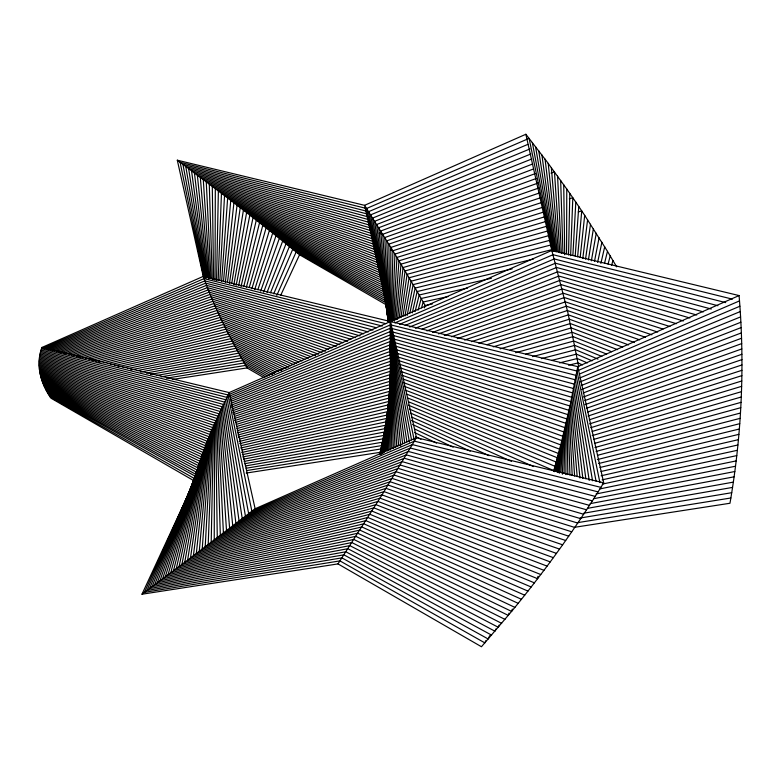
<?xml version="1.0" encoding="UTF-8"?>
<svg xmlns="http://www.w3.org/2000/svg" width="781" height="781" viewBox="0 0 781 781"><rect width="100%" height="100%" fill="white"/><g stroke="black" fill="none" stroke-linecap="round" stroke-linejoin="round"><path stroke-width="1.17" d="M574.865 527.253L729.971 503.257C741.813 434.792 744.937 364.815 739.07 295.569L551.816 250.447L229.184 392.579L41.93 347.457C35.399 364.581 40.71 383.783 51.029 398.222L194.508 481.067L192.975 484.357M215.039 280.203L215.322 188.69L177.307 160.203L203.245 276.396C214.482 308.368 230.141 338.593 247.021 367.91L263.9 377.653M390.236 450.012L390.539 352.387M390.637 321.879L390.861 247.44L541.311 197.505M565.883 474.604L566.04 423.351L399.735 367.685M566.567 253.727L566.772 189.051L547.042 161.804L525.867 134.264L364.561 205.325L177.307 160.203M216.552 280.359L218.377 190.994L373.377 244.082M388.821 450.022L390.725 357.034M391.466 320.806L392.892 250.76L364.561 205.325L416.439 437.702L381.519 495.71L337.988 563.902L141.986 594.224L187.879 495.349M564.077 473.559L565.014 427.676L400.829 371.444M568.548 254.977L569.808 193.395M218.172 280.262L221.453 193.327L374.245 246.855M387.493 450.91L390.5 371.219L234.7 420.568M390.685 366.387L390.861 361.554M392.365 321.713L394.922 254.098L542.59 207.326M562.379 474.252L563.97 431.991L401.99 375.241M570.628 255.709L572.815 197.749L566.772 189.051M219.881 280.174L224.537 195.67L374.119 249.256M386.312 450.578L390.764 369.706M390.969 366.084L391.096 363.673M393.497 320.21L396.953 257.447L544.455 211.817M560.914 472.515L562.906 436.306L403.064 379.029M572.883 255.241L575.812 202.123M221.619 281.297L227.652 198.032L374.997 252.009M385.17 451.447L390.5 377.848L236.379 424.376M390.764 374.226L391.115 369.403M394.61 321.128L398.984 260.795L544.933 216.737M559.469 473.188L561.832 440.611L570.442 403.816L577.755 366.64L739.07 295.569M575.207 255.992L578.789 206.516L572.815 197.749L569.329 198.852M223.512 281.228L230.766 200.414L215.322 188.69L372.391 241.261M384.106 452.316L390.07 385.98M391.154 373.923L391.369 371.512M396.026 319.644L401.004 264.163L545.597 221.57M558.249 472.651L560.738 444.906L561.832 440.611L403.064 382.446M577.628 256.754L581.747 210.929L578.789 206.516M225.377 282.38L233.909 202.816L230.766 200.414L375.866 254.752M383.139 453.185L390.11 388.089M390.89 380.855L391.144 378.443M397.48 319.38L403.035 267.551L547.188 226.129M557.165 472.105L559.626 449.202L405.251 390.119M580.166 257.545L584.686 215.351L581.747 210.929L578.252 211.954M227.456 282.331L237.063 205.237L377.819 260.288M382.397 452.834L389.299 397.422M389.602 395.01L390.354 388.987M399.208 317.916L405.056 270.939L547.823 230.942M556.248 471.558L558.493 453.488L560.738 444.906L404.207 386.292M582.802 258.345L587.605 219.793M229.468 283.503L240.236 207.678L377.77 262.631M381.616 453.693L389.299 399.521M390.842 388.694L390.5 391.096L237.649 432.84M400.926 317.672L407.077 274.346L548.174 235.813M555.467 471.011L557.351 457.764L407.409 397.861M585.545 259.155L590.504 224.254M231.723 283.493L243.418 210.128L378.668 265.335M380.913 454.542L388.587 406.442M391.076 390.803L391.457 388.401M402.967 316.246L409.098 277.753L392.892 250.76L390.598 249.979M537.963 576.29L537.582 578.701L371.902 511.067L187.616 560.094L141.986 594.224M554.647 471.665L556.189 462.04L558.493 453.488L406.393 394.005M588.405 259.995L593.384 228.726M233.861 284.694L246.611 212.598L233.909 202.816L376.93 257.554M380.513 454.191L386.888 418.147M387.308 415.746L387.737 413.344M388.157 410.943L388.587 408.541M404.958 316.022L411.118 281.18L551.435 244.834M554.159 471.109L555.008 466.306L408.404 405.193M591.354 260.854L596.245 233.226M236.204 285.182L249.832 215.097L379.586 270.333M380.103 454.493L387.034 418.86M407.135 315.504L413.139 284.626L552.011 249.608M594.468 261.489L599.086 237.736M238.713 285.241L253.054 217.606L380.493 273.008M379.937 454.191L386.224 424.522M409.869 312.986L415.15 288.072L533.345 259.077M597.631 262.426L601.907 242.256M241.056 286.5L256.295 220.135L380.552 275.283M379.888 453.888L384.516 433.738M412.27 312.869L417.161 291.538L512.121 268.889M600.892 263.392L604.699 246.796M243.75 286.588L259.556 222.683L380.376 277.431M379.966 453.585L383.774 438.2M415.082 311.57L419.172 295.003L409.098 277.753L549.961 240.284M604.553 263.197L607.472 251.355L584.686 215.351M195.66 476.42L49.271 395.528M246.396 287.242L262.816 225.25L381.313 280.057M379.966 454.064L383.061 442.368M418.089 310.194L421.184 298.488L467.555 288.052M608.057 264.124L610.225 255.934M46.899 391.515L197.378 470.113L196.168 474.506L48.451 394.19M249.266 287.398L266.106 227.837L382.544 282.8M421.535 307.831L423.185 301.993L448.099 296.546M611.64 265.198L612.958 260.522M553.661 471.099L556.189 462.04L408.531 401.776M197.456 469.84L198.657 465.71L45.493 388.87M251.872 288.736L269.396 230.444L246.611 212.598L378.668 267.658M424.483 307.831L425.186 305.498L419.172 295.003L491.415 278.261M512.307 609.073L511.604 611.406L481.457 646.736L337.988 563.902M198.823 465.154L211.397 430.419L229.184 392.579L255.133 508.763L187.616 560.094L206.213 443.442L40.534 375.807M254.723 289.517L272.696 233.06L269.396 230.444L382.397 284.88M509.036 613.105L508.304 615.408L353.813 539.456L162.643 578.721L199.331 463.504L44.839 387.552M198.657 465.71L159.978 580.713L351.821 542.551L504.985 619.392M257.837 289.761L276.015 235.706L272.696 233.06L382.583 287.086M260.639 291.167L279.344 238.371L276.015 235.706L383.559 289.663M197.378 470.113L154.716 584.647L347.848 548.711L498.317 627.299L499.157 625.034M263.675 292.084L282.683 241.056L384.789 294.378M267.034 292.406L286.031 243.75L384.721 296.341M495.847 628.959L494.969 631.224L345.866 551.767L152.119 586.59L196.763 472.31L47.661 392.853M195.709 475.629L149.552 588.523L343.884 554.822L491.6 635.129M270.47 292.758L289.4 246.474L385.736 298.85M194.166 480.042L147.004 590.436L341.912 557.859L488.232 639.024L489.658 635.675M273.711 293.812L292.768 249.207L385.013 300.382M191.072 487.774L144.485 592.33L339.95 560.885L484.855 642.89L485.841 640.664M276.816 295.355L296.145 251.97L279.344 238.371L383.451 291.664M188.895 493.153L190.427 489.853M280.672 295.394L299.543 254.752L296.145 251.97L384.994 302.247M41.93 347.457L203.245 276.396L577.755 366.64L603.693 482.824C576.066 527.771 545.109 570.657 511.604 611.406L355.814 536.342L165.328 576.71L200.014 461.288L44.224 386.234M255.133 508.763L416.439 437.702L603.693 482.824M385.775 323.656L204.036 278.632L41.5 348.756L227.964 394.961L390.5 324.828L576.964 371.034L739.5 300.9M204.036 278.632L180.108 162.292L366.572 208.498L529.108 138.364L552.304 251.14M394.952 322.904L553.036 254.704L732.412 299.143M600.892 487.364L414.428 441.158L251.892 511.291L227.964 394.961M44.468 348.629L204.847 280.867L382.221 326.038M204.173 277.304L182.93 164.4L368.583 211.68L527.839 144.387M41.11 350.054L226.763 397.334L390.5 328.147L576.153 375.417L596.049 481.184M399.472 324.349L554.237 258.95L725.705 302.618M579.522 374.001L739.89 306.23M46.352 349.029L205.676 283.113L376.374 327.756M529.928 148.956L370.604 214.873L388.86 321.84M230.053 397.841L390.5 331.456L575.324 379.8L592.554 480.764M405.085 325.423L555.428 263.217L717.885 305.713M579.814 377.945L740.261 311.56M48.324 349.439L206.526 285.358L372.918 330.051M530.826 153.994L372.625 218.075L388.469 321.538M230.044 399.765L390.5 334.766L574.474 384.184L589.216 480.422M409.713 326.985L556.609 267.483L711.286 309.032M580.127 381.889L740.583 316.901M50.296 349.898L207.385 287.613L368.202 331.935M531.744 159.002L374.646 221.296L388.216 321.225M231.147 401.268L390.5 338.085M415.365 328.225L557.761 271.759L703.31 311.883M581.523 385.414L740.876 322.231M52.298 350.396L208.273 289.868L363.634 333.799M532.642 163.99L376.676 224.518L388.079 320.913M231.137 403.24L390.5 341.395M422.15 329.113L558.903 276.044L696.74 315.016M581.777 389.416L741.13 327.571M54.436 350.894L209.171 292.133L360.08 335.889M533.433 168.999L378.697 227.759L386.605 306.132M231.215 405.202L390.5 344.714M426.904 330.88L560.026 280.33L689.877 317.984M583.202 392.96L741.354 332.911M56.525 351.46L210.089 294.408L355.58 337.646M535.434 173.528L380.728 231.01L387.278 309.422M231.244 407.194L390.5 348.023M432.586 332.384L561.129 284.626L683.346 320.952M583.427 396.992L741.54 338.251M58.77 352.016L211.026 296.682L350.874 339.266M379.254 233.207L382.749 234.271L536.157 178.527M551.035 173.118L554.471 171.869L559.821 252.722M232.513 408.756L390.5 351.333M438.58 333.868L562.222 288.931L676.434 323.715M584.852 400.585L741.696 343.591M60.928 352.641L211.983 298.957L347.613 341.268M538.119 183.047L384.779 237.551L388.44 312.4M232.582 410.777L390.5 354.652M444.282 335.537L563.296 293.236L669.942 326.507M585.037 404.646L741.813 348.931M63.29 353.256L212.959 301.241L342.927 342.761M538.783 188.026L386.81 240.831L389.202 316.91M232.767 412.778L390.5 357.962M451.516 336.757L564.351 297.551L662.981 329.065M586.463 408.278L741.891 354.271M65.526 353.949L213.945 303.536L339.725 344.675M539.564 192.936L388.84 244.131L389.914 320.22M234.027 414.428L390.5 361.281M457.236 338.612L565.385 301.876L657.7 332.062M587.761 411.987L741.94 359.611M69.138 354.242L214.96 305.83L336.22 346.422M234.271 416.449L390.5 364.59M464.568 340.008L566.41 306.201L651.871 334.805M588.034 416.048L741.95 364.952M71.452 355.013L215.986 308.134L331.945 347.848M392.892 250.76L542.053 202.386M234.407 418.528L390.5 367.91M471.441 341.658L567.406 310.535L645.487 337.265M589.294 419.797L741.921 370.301M74.019 355.745L217.03 310.447L328.459 349.488M478.87 343.23L568.392 314.87L639.619 339.823M589.548 423.888L741.862 375.641M76.392 356.585L218.094 312.761L325.413 351.216M236.028 422.306L390.5 374.529M486.895 344.714L569.359 319.214L634.445 342.527M590.787 427.685L741.774 380.982M79.057 357.386L219.168 315.085L321.967 352.739M493.25 346.823L570.315 323.559L628.568 344.899M592.193 431.444L741.647 386.322M82.669 357.942L220.262 317.408L318.521 354.203M236.575 426.504L390.5 381.157M500.113 348.873L571.243 327.913L622.652 347.164M592.223 435.632L741.481 391.662M85.432 358.811L221.374 319.741L315.583 355.804M236.975 428.584L390.5 384.477M510.042 350.122L572.151 332.276L617.556 349.654M593.609 439.439L741.276 397.002M89.102 359.455L222.507 322.084L311.043 356.712M237.209 430.731L390.5 387.786M515.714 352.709L573.049 336.64L611.64 351.733M594.771 443.325L741.042 402.342M91.963 360.392L223.649 324.427L308.202 358.215M525.72 354.174L573.928 341.014L606.622 354.076M594.976 447.493L740.778 407.682M95.702 361.134L224.811 326.78L304.844 359.445M237.902 435.007L390.5 394.415M532.525 356.624L574.787 345.387L601.839 356.429M596.098 451.428L740.466 413.012M98.65 362.14L225.992 329.143L302.091 360.871M238.39 437.135L389.319 398.037M541.428 358.625L575.626 349.761L598.012 359.094M597.455 455.313L740.134 418.343M103.619 362.677L227.193 331.515L298.781 361.993M239.855 439.029L389.319 401.336M551.728 360.383L576.446 354.154L592.105 360.812M597.358 459.589L739.753 423.673M107.846 363.458L228.403 333.887L296.595 363.536M239.211 441.47L388.137 404.929M559.518 362.892L577.247 358.538L587.312 362.911M598.695 463.514L739.343 429.003M110.941 364.581L229.634 336.269L293.978 364.825M239.757 443.628L388.128 408.229M568.539 365.196L578.038 362.931L582.47 364.903M600.033 467.458L738.904 434.334M114.817 365.557L230.873 338.651L290.737 365.781M241.28 445.57L388.128 411.528M601.048 471.499L738.426 439.654M117.999 366.748L232.133 341.053L288.619 367.177M240.694 448.021L388.118 414.828M601.175 475.756L737.908 444.975M123.105 367.558L233.412 343.455L286.139 368.349M242.237 450.002L386.946 418.382M602.141 479.837L737.362 450.295M127.557 368.573L234.71 345.866L282.976 369.12M432.332 303.985L425.186 305.498L425.684 306.377M241.69 452.463L386.927 421.681M602.249 484.122L736.776 455.606M130.866 369.882L236.018 348.287L281.707 370.75M242.344 454.669L385.716 425.215M599.945 488.896L736.161 460.917M137.241 370.614L237.336 350.708L278.612 371.414M242.745 456.944L385.736 428.496M596.088 493.963L735.507 466.228M140.639 372.01L238.674 353.139L275.547 372.02M243.438 459.169L384.525 432.01M593.736 498.688L734.814 471.529M146.467 372.996L240.031 355.58L274.424 373.543M244.16 461.405L384.506 435.29M590.153 503.618L734.101 476.83M150.508 374.363L241.397 358.03L272.51 374.607M244.599 463.709L383.325 438.776M587.439 508.353L733.339 482.121M156.415 375.466L242.784 360.49L269.543 375.036M245.351 465.974L383.305 442.046M583.798 513.215L732.549 487.412M161.169 376.823L244.18 362.95L267.502 375.895M246.122 468.249L382.075 445.521M580.137 518.037L731.729 492.704M166.451 378.16L245.595 365.42L265.686 376.793M246.601 470.582L382.104 448.782M577.374 522.684L730.87 497.985M172.474 379.439L247.021 367.91M246.21 473.061L380.884 452.228M598.07 491.884L412.417 444.604L248.67 513.791L226.763 397.334M367.07 213.945L185.78 166.529L204.651 277.099M40.739 351.352L225.572 399.696L245.459 516.28L410.396 448.04L595.22 496.384M369.11 217.128L188.651 168.667L205.413 278.143M40.417 352.641L224.391 402.049L242.266 518.75L408.375 451.467L592.349 500.875M368.778 219.676L191.53 170.824L206.077 277.977M394.024 339.052L573.615 388.557L585.867 478.851M40.124 353.93L223.239 404.402L239.093 521.191L406.354 454.874L589.47 505.346M368.495 222.204L194.44 172.991L206.848 277.821M395.176 342.722L572.727 392.921L582.851 478.47M39.87 355.228L222.097 406.745L235.921 523.621L404.324 458.271L586.56 509.798M369.335 225.045L197.368 175.188L207.707 277.665M395.176 346.071L571.829 397.285L579.98 478.06M39.646 356.517L220.974 409.088L232.777 526.033L402.303 461.659L583.632 514.23M370.253 227.896L200.317 177.394L208.781 278.719M396.318 349.751L570.911 401.639L577.159 476.43M39.46 357.796L219.871 411.421L229.643 528.434L400.272 465.037L580.683 518.652M371.092 230.727L203.275 179.62L209.825 278.573M397.49 353.471L569.974 405.993L574.601 475.99M39.304 359.084L218.778 413.745L226.529 530.807L398.251 468.405L577.725 523.055M370.868 233.207L206.262 181.856L210.977 278.436M397.451 356.819L569.017 410.337L572.2 475.531M39.187 360.373L217.704 416.058L223.425 533.169L396.221 471.753L574.738 527.439M371.717 236.018L209.269 184.121L212.276 279.51M398.622 360.558L568.041 414.682L569.945 475.063M39.109 361.662L216.649 418.372L220.34 535.502L394.19 475.092L571.731 531.812M372.683 238.849L212.286 186.395L213.603 279.383M399.735 364.297L567.055 419.016L567.836 474.575M39.06 362.94L215.615 420.686L217.274 537.826L392.16 478.421L568.714 536.166M39.05 364.229L214.59 422.98L214.228 540.13L390.139 481.74L565.678 540.501M39.079 365.508L213.594 425.274L211.192 542.414L388.108 485.05L562.623 544.816M39.138 366.797L212.608 427.568L208.185 544.689L386.078 488.34L559.547 549.111M39.226 368.085L211.641 429.853L205.188 546.944L384.047 491.62L556.462 553.387M39.353 369.364L210.685 432.127L202.211 549.18L382.016 494.89L553.348 557.654M39.519 370.653L209.757 434.402L199.253 551.396L379.996 498.151L550.234 561.9M39.724 371.941L208.849 436.667L196.314 553.592L377.965 501.402L547.09 566.127M39.958 373.23L207.951 438.932L193.395 555.779L375.944 504.633L543.937 570.335M40.221 374.519L207.072 441.187L190.496 557.946L373.923 507.855L540.764 574.523M40.866 377.106L205.374 445.687L184.755 562.232L369.882 514.269L534.389 582.851M409.517 409.137L553.807 470.572M41.247 378.404L204.554 447.933L181.914 564.351L367.861 517.461L531.168 586.99M410.621 413.1L533.589 466.56M41.657 379.703L203.753 450.168L179.093 566.45L365.85 520.634L527.946 591.1M411.577 417.025L511.428 461.337M42.096 381.001L202.962 452.404L176.301 568.529L363.839 523.797L524.705 595.2M411.558 420.52L489.16 455.684M42.574 382.309L202.201 454.63L173.528 570.599L361.828 526.95L521.444 599.281M412.651 424.542L470.23 451.174M43.092 383.608L201.449 456.856L170.775 572.658L359.816 530.094L518.184 603.342M414.672 429.013L453.117 447.162M43.638 384.916L200.727 459.072L168.042 574.689L357.815 533.228L514.894 607.384M414.633 432.547L436.579 443.12M415.521 436.54L420.959 439.215M46.186 390.188L198.003 467.917L157.332 582.685L349.829 545.636L501.656 623.355M50.13 396.875L195.035 478.88M299.543 254.752L386.048 304.697M607.472 251.355L616.678 266.858M525.867 134.264L551.816 250.447L567.904 312.703L578.701 366.777M576.964 371.034L599.915 482.609M366.572 208.498L414.428 441.158M532.33 142.493L552.675 250.633M368.583 211.68L389.163 321.011M390.051 325.765L411.519 439.849M535.541 146.633L553.378 251.199M390.09 329.055L409.371 442.026M538.734 150.792L554.022 250.642M390.129 332.364L406.901 441.841M541.907 154.97L554.988 251.297M390.178 335.674L404.714 442.837M545.079 159.168L556.052 251.951M390.07 337.782L402.615 443.813M548.223 163.385L557.107 251.394M387.337 313.366L388.186 321.801M390.139 341.092L400.721 445.99M551.357 167.612L558.415 252.058M387.581 313.044L387.776 315.456M390.1 343.201L398.661 445.736M382.749 234.271L387.942 312.722M390.1 345.3L396.807 446.673M557.575 176.135L561.344 253.395M388.557 314.811L388.674 317.223M390.09 346.198L395.04 447.611M560.66 180.421L562.945 252.878M390.197 348.306L393.351 448.528M563.726 184.726L564.722 254.772M390.344 350.405L391.74 448.235M390.5 321.518L390.5 382.397M390.5 388.616L390.5 390.685"/></g></svg>
